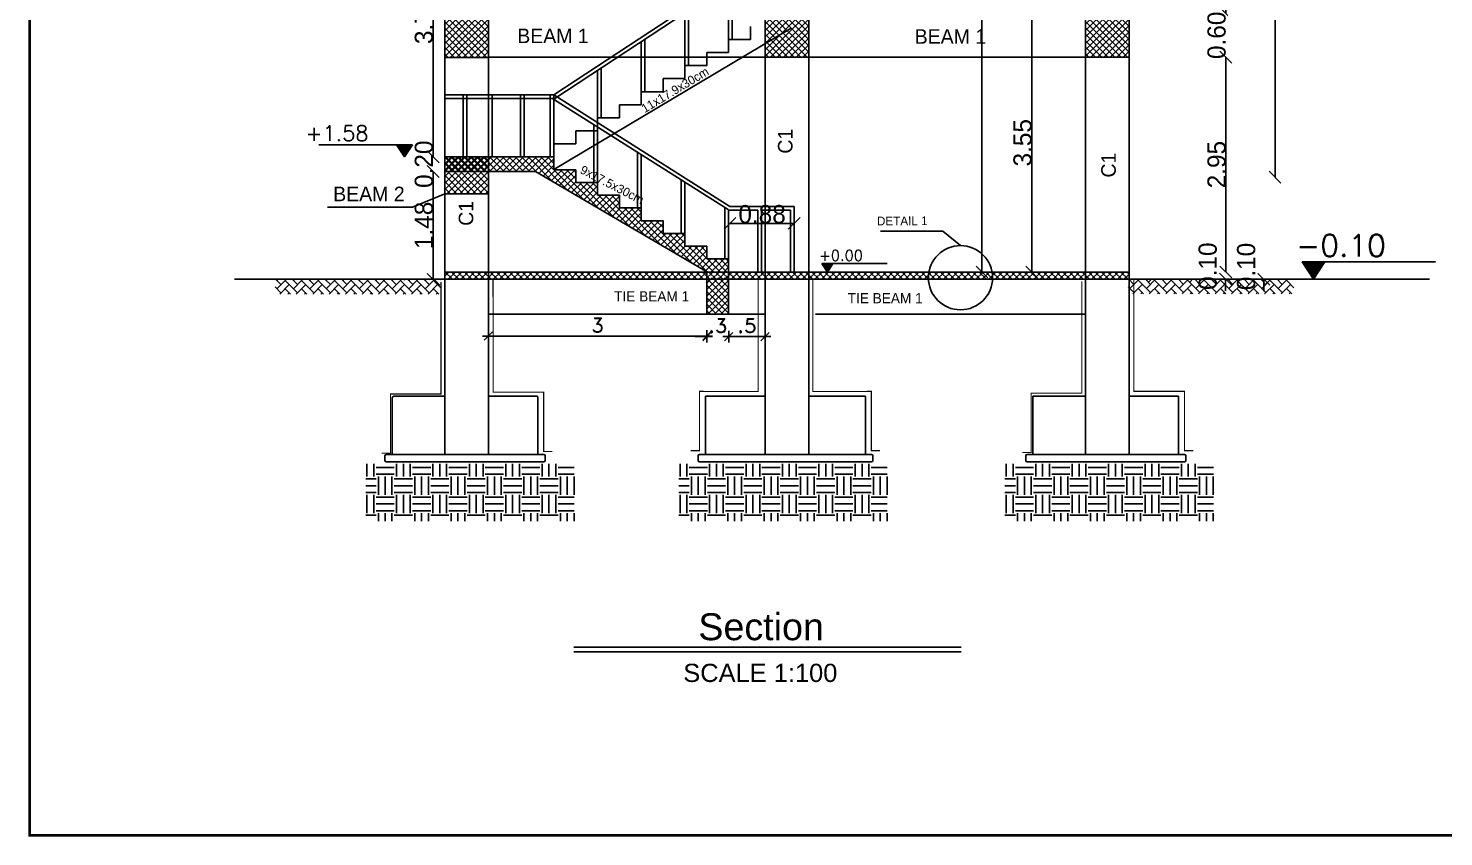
# Model space of a CAD drawing. Extents: x 166525 to 167198, y 178739 to 179747.
# Drawn here: x 167045.29 to 167064.73, y 179269.96 to 179281.06 of the extents above; entities that cross this region are included whole.
import ezdxf
from ezdxf.enums import TextEntityAlignment as Align

# ---------------------------------------------------------------- set-up
doc = ezdxf.new("R2010")
doc.units = 0
doc.header["$MEASUREMENT"] = 0
for name, pattern in [('AUSGEZOGEN', [0]), ('DASHDOT', [25.4, 12.7, -6.35, 0, -6.35]), ('VONLAYER', [0])]:
    doc.linetypes.add(name, pattern=pattern)
doc.layers.get('0').update_dxf_attribs({"linetype": 'CONTINUOUS'})
doc.layers.get('DEFPOINTS').update_dxf_attribs({"linetype": 'CONTINUOUS'})
for name, color, linetype in [('3', 4, 'CONTINUOUS'), ('6', 2, 'CONTINUOUS'), ('concret', 5, 'CONTINUOUS'), ('EBENE0', 7, 'AUSGEZOGEN'), ('HATH', 253, 'CONTINUOUS'), ('MHATCH', 8, 'CONTINUOUS'), ('outdim', 42, 'CONTINUOUS'), ('ST', 2, 'CONTINUOUS'), ('Stairs', 231, 'CONTINUOUS'), ('TEXTM', 2, 'CONTINUOUS'), ('TEXTS', 1, 'CONTINUOUS')]:
    doc.layers.add(name, color=color, linetype=linetype)
doc.layers.add('LAND CORNERS', color=255, linetype='CONTINUOUS', lineweight=25)
doc.styles.add('FUTURA', font='SAS_____.PFB')
doc.styles.add('ROMAND10', font='ROMAND.shx', dxfattribs={"height": 0.2})
doc.styles.add('ROMANS', font='romans.shx')
doc.dimstyles.new('1-100-layout', dxfattribs={"dimtxt": 0.2, "dimasz": 0.08, "dimexe": 0.18, "dimexo": 0.0625, "dimgap": 0.05, "dimtad": 1, "dimzin": 12, "dimdsep": 46, "dimtxsty": 'ROMAND10', "dimblk": '2', "dimcen": 0, "dimdle": 0.15, "dimse1": 1, "dimse2": 1, "dimclrd": 256, "dimclre": 9, "dimclrt": 1, "dimazin": 0, "dimtfac": 1, "dimtix": 1, "dimtofl": 0, "dimtmove": 2, "dimatfit": 0, "dimldrblk": '2', "dimfxl": 1, "dimtolj": 1, "dimtzin": 0, "dimlwd": -1, "dimlwe": -1, "dimarcsym": 0})
doc.dimstyles.new('mais 1-100 plan', dxfattribs={"dimtxt": 0.25, "dimasz": 0.1635, "dimexe": 0.18, "dimexo": 0.0625, "dimgap": 0, "dimtad": 1, "dimzin": 0, "dimdsep": 46, "dimtxsty": 'Standard', "dimblk": 'OBLIQUE', "dimcen": 0, "dimse1": 1, "dimse2": 1, "dimclrd": 8, "dimclrt": 4, "dimadec": 0, "dimazin": 0, "dimtfac": 1, "dimtix": 1, "dimtofl": 0, "dimtmove": 0, "dimatfit": 3, "dimldrblk": 'OBLIQUE', "dimfxl": 0.18, "dimtolj": 1, "dimtzin": 0, "dimarcsym": 0})

# ---------------------------------------------------------------- blocks, each defined once
blk = doc.blocks.new('_OBLIQUE')
at = {"color": 0, "linetype": 'ByBlock'}
blk.add_line((-0.5, -0.5), (0.5, 0.5), dxfattribs=at)
blk = doc.blocks.new('*D1229')
at = {"layer": 'DEFPOINTS', "color": 0, "transparency": 16777216}
for p in [(167059.122, 179281.262), (167059.074, 179277.712), (167059.122, 179277.712)]:
    blk.add_point(p, dxfattribs=at)
at = {"layer": 'LAND CORNERS', "color": 8, "lineweight": -2, "transparency": 16777216}
blk.add_line((167059.074, 179281.262), (167059.074, 179277.712), dxfattribs=at)
at = {"layer": 'LAND CORNERS', "color": 8, "lineweight": -2, "transparency": 16777216, "xscale": 0.1635000000000001, "yscale": 0.1635000000000001, "zscale": 0.1635000000000001}
for p, rotation in [((167059.074, 179281.262), 90), ((167059.074, 179277.712), 270)]:
    blk.add_blockref('_OBLIQUE', p, dxfattribs=dict(at, rotation=rotation))
at = {"layer": 'LAND CORNERS', "color": 4, "transparency": 16777216, "insert": (167058.949, 179279.487), "char_height": 0.25, "attachment_point": 5, "rotation": 90}
blk.add_mtext('\\A1;3.55', dxfattribs=at)
blk = doc.blocks.new('*D1234')
at = {"layer": 'DEFPOINTS', "color": 0, "transparency": 16777216}
for p in [(167058.423, 179296.962), (167058.391, 179277.712), (167058.423, 179277.712)]:
    blk.add_point(p, dxfattribs=at)
at = {"layer": 'LAND CORNERS', "color": 8, "lineweight": -2, "transparency": 16777216}
blk.add_line((167058.391, 179296.962), (167058.391, 179277.712), dxfattribs=at)
at = {"layer": 'LAND CORNERS', "color": 8, "lineweight": -2, "transparency": 16777216, "xscale": 0.1635000000000001, "yscale": 0.1635000000000001, "zscale": 0.1635000000000001}
for p, rotation in [((167058.391, 179296.962), 90), ((167058.391, 179277.712), 270)]:
    blk.add_blockref('_OBLIQUE', p, dxfattribs=dict(at, rotation=rotation))
at = {"layer": 'LAND CORNERS', "color": 4, "transparency": 16777216, "insert": (167058.266, 179287.337), "char_height": 0.25, "attachment_point": 5, "rotation": 90}
blk.add_mtext('\\A1;19.25', dxfattribs=at)
blk = doc.blocks.new('*D1235')
at = {"layer": 'DEFPOINTS', "color": 0, "transparency": 16777216}
for p in [(167060.728, 179280.662), (167061.739, 179280.662), (167060.728, 179277.712)]:
    blk.add_point(p, dxfattribs=at)
at = {"layer": 'LAND CORNERS', "color": 8, "lineweight": -2, "transparency": 16777216}
blk.add_line((167061.739, 179277.712), (167061.739, 179280.662), dxfattribs=at)
at = {"layer": 'LAND CORNERS', "color": 8, "lineweight": -2, "transparency": 16777216, "xscale": 0.1635000000000001, "yscale": 0.1635000000000001, "zscale": 0.1635000000000001}
for p, rotation in [((167061.739, 179280.662), 90), ((167061.739, 179277.712), 270)]:
    blk.add_blockref('_OBLIQUE', p, dxfattribs=dict(at, rotation=rotation))
at = {"layer": 'LAND CORNERS', "color": 4, "transparency": 16777216, "insert": (167061.614, 179279.187), "char_height": 0.25, "attachment_point": 5, "rotation": 90}
blk.add_mtext('\\A1;2.95', dxfattribs=at)
blk = doc.blocks.new('*D1236')
at = {"layer": 'DEFPOINTS', "color": 0, "transparency": 16777216}
for p in [(167060.728, 179281.262), (167061.739, 179281.262), (167060.728, 179280.662)]:
    blk.add_point(p, dxfattribs=at)
at = {"layer": 'LAND CORNERS', "color": 8, "lineweight": -2, "transparency": 16777216}
for p, q in [((167061.739, 179281.262), (167061.739, 179281.425)), ((167061.739, 179280.662), (167061.739, 179280.498))]:
    blk.add_line(p, q, dxfattribs=at)
at = {"layer": 'LAND CORNERS', "color": 8, "lineweight": -2, "transparency": 16777216, "xscale": 0.1635000000000001, "yscale": 0.1635000000000001, "zscale": 0.1635000000000001}
for p, rotation in [((167061.739, 179281.262), 270), ((167061.739, 179280.662), 90)]:
    blk.add_blockref('_OBLIQUE', p, dxfattribs=dict(at, rotation=rotation))
at = {"layer": 'LAND CORNERS', "color": 4, "transparency": 16777216, "insert": (167061.614, 179280.962), "char_height": 0.25, "attachment_point": 5, "rotation": 90}
blk.add_mtext('\\A1;0.60', dxfattribs=at)
blk = doc.blocks.new('*D1245')
at = {"layer": 'DEFPOINTS', "color": 0, "transparency": 16777216}
for p in [(167061.862, 179304.577), (167061.892, 179279.013), (167062.416, 179279.013)]:
    blk.add_point(p, dxfattribs=at)
at = {"layer": 'LAND CORNERS', "color": 8, "lineweight": -2, "transparency": 16777216}
blk.add_line((167062.416, 179304.577), (167062.416, 179279.013), dxfattribs=at)
at = {"layer": 'LAND CORNERS', "color": 8, "lineweight": -2, "transparency": 16777216, "xscale": 0.1635000000000001, "yscale": 0.1635000000000001, "zscale": 0.1635000000000001}
for p, rotation in [((167062.416, 179304.577), 90), ((167062.416, 179279.013), 270)]:
    blk.add_blockref('_OBLIQUE', p, dxfattribs=dict(at, rotation=rotation))
at = {"layer": 'LAND CORNERS', "color": 4, "transparency": 16777216, "insert": (167062.291, 179291.795), "char_height": 0.25, "attachment_point": 5, "rotation": 90}
blk.add_mtext('\\A1;25.56', dxfattribs=at)
blk = doc.blocks.new('*D1246')
at = {"layer": 'DEFPOINTS', "color": 0, "transparency": 16777216}
for p in [(167050.852, 179279.092), (167051.006, 179279.092), (167051.006, 179277.612)]:
    blk.add_point(p, dxfattribs=at)
at = {"layer": 'LAND CORNERS', "color": 8, "lineweight": -2, "transparency": 16777216}
blk.add_line((167050.852, 179277.612), (167050.852, 179279.092), dxfattribs=at)
at = {"layer": 'LAND CORNERS', "color": 8, "lineweight": -2, "transparency": 16777216, "xscale": 0.1635000000000001, "yscale": 0.1635000000000001, "zscale": 0.1635000000000001}
for p, rotation in [((167050.852, 179279.092), 90), ((167050.852, 179277.612), 270)]:
    blk.add_blockref('_OBLIQUE', p, dxfattribs=dict(at, rotation=rotation))
at = {"layer": 'LAND CORNERS', "color": 4, "transparency": 16777216, "insert": (167050.727, 179278.352), "char_height": 0.25, "attachment_point": 5, "rotation": 90}
blk.add_mtext('\\A1;1.48', dxfattribs=at)
blk = doc.blocks.new('*D1247')
at = {"layer": 'DEFPOINTS', "color": 0, "transparency": 16777216}
for p in [(167050.852, 179279.292), (167051.012, 179279.292), (167051.012, 179279.092)]:
    blk.add_point(p, dxfattribs=at)
at = {"layer": 'LAND CORNERS', "color": 8, "lineweight": -2, "transparency": 16777216}
for p, q in [((167050.852, 179279.292), (167050.852, 179279.455)), ((167050.852, 179279.092), (167050.852, 179278.928))]:
    blk.add_line(p, q, dxfattribs=at)
at = {"layer": 'LAND CORNERS', "color": 8, "lineweight": -2, "transparency": 16777216, "xscale": 0.1635000000000001, "yscale": 0.1635000000000001, "zscale": 0.1635000000000001}
for p, rotation in [((167050.852, 179279.292), 270), ((167050.852, 179279.092), 90)]:
    blk.add_blockref('_OBLIQUE', p, dxfattribs=dict(at, rotation=rotation))
at = {"layer": 'LAND CORNERS', "color": 4, "transparency": 16777216, "insert": (167050.727, 179279.192), "char_height": 0.25, "attachment_point": 5, "rotation": 90}
blk.add_mtext('\\A1;0.20', dxfattribs=at)
blk = doc.blocks.new('*D1248')
at = {"layer": 'DEFPOINTS', "color": 0, "transparency": 16777216}
for p in [(167050.852, 179283.042), (167051.012, 179283.042), (167051.012, 179279.292)]:
    blk.add_point(p, dxfattribs=at)
at = {"layer": 'LAND CORNERS', "color": 8, "lineweight": -2, "transparency": 16777216}
blk.add_line((167050.852, 179279.292), (167050.852, 179283.042), dxfattribs=at)
at = {"layer": 'LAND CORNERS', "color": 8, "lineweight": -2, "transparency": 16777216, "xscale": 0.1635000000000001, "yscale": 0.1635000000000001, "zscale": 0.1635000000000001}
for p, rotation in [((167050.852, 179283.042), 90), ((167050.852, 179279.292), 270)]:
    blk.add_blockref('_OBLIQUE', p, dxfattribs=dict(at, rotation=rotation))
at = {"layer": 'LAND CORNERS', "color": 4, "transparency": 16777216, "insert": (167050.727, 179281.167), "char_height": 0.25, "attachment_point": 5, "rotation": 90}
blk.add_mtext('\\A1;3.75', dxfattribs=at)
blk = doc.blocks.new('*D1260')
at = {"layer": 'DEFPOINTS', "color": 0, "transparency": 16777216}
for p in [(167054.93, 179278.38), (167054.93, 179278.224), (167055.812, 179278.224)]:
    blk.add_point(p, dxfattribs=at)
at = {"layer": 'LAND CORNERS', "color": 8, "lineweight": -2, "transparency": 16777216}
blk.add_line((167055.812, 179278.38), (167054.93, 179278.38), dxfattribs=at)
at = {"layer": 'LAND CORNERS', "color": 8, "lineweight": -2, "transparency": 16777216, "xscale": 0.1635000000000001, "yscale": 0.1635000000000001, "zscale": 0.1635000000000001, "rotation": 180}
blk.add_blockref('_OBLIQUE', (167054.93, 179278.38), dxfattribs=at)
at = {"layer": 'LAND CORNERS', "color": 8, "lineweight": -2, "transparency": 16777216, "xscale": 0.1635000000000001, "yscale": 0.1635000000000001, "zscale": 0.1635000000000001}
blk.add_blockref('_OBLIQUE', (167055.812, 179278.38), dxfattribs=at)
at = {"layer": 'LAND CORNERS', "color": 4, "transparency": 16777216, "insert": (167055.371, 179278.505), "char_height": 0.25, "attachment_point": 5}
blk.add_mtext('\\A1;0.88', dxfattribs=at)
blk = doc.blocks.new('2')
for p, q in [((1, 0), (-1, 0)), ((0.71, 0.71), (-0.71, -0.71)), ((0, 1), (0, -1))]:
    blk.add_line(p, q)
blk = doc.blocks.new('*D1261')
at = {"layer": 'DEFPOINTS', "color": 0, "transparency": 16777216}
for p in [(167054.912, 179277.226), (167055.412, 179277.226), (167054.912, 179276.826)]:
    blk.add_point(p, dxfattribs=at)
at = {"layer": 'outdim', "transparency": 16777216}
blk.add_line((167055.332, 179276.826), (167054.992, 179276.826), dxfattribs=at)
at = {"layer": 'outdim', "transparency": 16777216, "xscale": 0.08, "yscale": 0.08, "zscale": 0.08, "rotation": 180}
blk.add_blockref('2', (167054.912, 179276.826), dxfattribs=at)
at = {"layer": 'outdim', "transparency": 16777216, "xscale": 0.08, "yscale": 0.08, "zscale": 0.08}
blk.add_blockref('2', (167055.412, 179276.826), dxfattribs=at)
at = {"layer": 'outdim', "color": 1, "transparency": 16777216, "insert": (167055.162, 179276.976), "char_height": 0.2, "attachment_point": 5, "style": 'ROMAND10'}
blk.add_mtext('\\A1;.5', dxfattribs=at)
blk = doc.blocks.new('*D1262')
at = {"layer": 'DEFPOINTS', "color": 0, "transparency": 16777216}
for p in [(167051.612, 179276.832), (167051.612, 179276.784), (167054.612, 179276.832)]:
    blk.add_point(p, dxfattribs=at)
at = {"layer": 'outdim', "transparency": 16777216}
blk.add_line((167054.532, 179276.832), (167051.692, 179276.832), dxfattribs=at)
at = {"layer": 'outdim', "transparency": 16777216, "xscale": 0.08, "yscale": 0.08, "zscale": 0.08, "rotation": 180}
blk.add_blockref('2', (167051.612, 179276.832), dxfattribs=at)
at = {"layer": 'outdim', "transparency": 16777216, "xscale": 0.08, "yscale": 0.08, "zscale": 0.08}
blk.add_blockref('2', (167054.612, 179276.832), dxfattribs=at)
at = {"layer": 'outdim', "color": 1, "transparency": 16777216, "insert": (167053.112, 179276.982), "char_height": 0.2, "attachment_point": 5, "style": 'ROMAND10'}
blk.add_mtext('\\A1;3', dxfattribs=at)
blk = doc.blocks.new('*D1263')
at = {"layer": 'DEFPOINTS', "color": 0, "transparency": 16777216}
for p in [(167054.612, 179276.826), (167054.612, 179276.796), (167054.912, 179276.796)]:
    blk.add_point(p, dxfattribs=at)
at = {"layer": 'outdim', "transparency": 16777216}
for p, q in [((167054.532, 179276.826), (167054.452, 179276.826)), ((167054.992, 179276.826), (167055.072, 179276.826))]:
    blk.add_line(p, q, dxfattribs=at)
at = {"layer": 'outdim', "transparency": 16777216, "xscale": 0.08, "yscale": 0.08, "zscale": 0.08}
blk.add_blockref('2', (167054.612, 179276.826), dxfattribs=at)
at = {"layer": 'outdim', "transparency": 16777216, "xscale": 0.08, "yscale": 0.08, "zscale": 0.08, "rotation": 180}
blk.add_blockref('2', (167054.912, 179276.826), dxfattribs=at)
at = {"layer": 'outdim', "color": 1, "transparency": 16777216, "insert": (167054.762, 179276.976), "char_height": 0.2, "attachment_point": 5, "style": 'ROMAND10'}
blk.add_mtext('\\A1;.3', dxfattribs=at)

msp = doc.modelspace()

# ---------------------------------------------------------------- hatches: boundary and pattern name
at = {"linetype": 'Continuous'}
h = msp.add_hatch(dxfattribs=at)
h.set_pattern_fill('AR-HBONE', color=8, scale=0.02, style=0)
h.set_pattern_definition([(45, (-1621.49013, -115.95944), (0, 0.11313708499), [0.24, -0.08]), (135, (-1621.43356, -115.90287), (0, 0.11313708499), [0.24, -0.08])])
h.paths.add_polyline_path([(167050.9578, 179277.60996), (167048.68133, 179277.60996), (167048.68133, 179277.40996), (167050.9578, 179277.40996)])
h = msp.add_hatch(dxfattribs=at)
h.set_pattern_fill('AR-HBONE', color=8, scale=0.02, style=0)
h.set_pattern_definition([(45, (-1609.77471, -115.957605), (0, 0.11313708499), [0.24, -0.08]), (135, (-1609.71814, -115.90104), (0, 0.11313708499), [0.24, -0.08])])
h.paths.add_polyline_path([(167062.67322, 179277.61179), (167060.39675, 179277.61179), (167060.39675, 179277.41179), (167062.67322, 179277.41179)])
at = {"layer": '6', "linetype": 'VONLAYER'}
h = msp.add_hatch(dxfattribs=at)
h.set_pattern_fill('EARTH', color=8, style=0)
h.set_pattern_definition([(0, (166811.819, 179218.68453), (0.25, 0.25), [0.25, -0.25]), (0, (166811.819, 179218.77828), (0.25, 0.25), [0.25, -0.25]), (0, (166811.819, 179218.87203), (0.25, 0.25), [0.25, -0.25]), (90, (166811.85026, 179218.90328), (-0.25, 0.25), [0.25, -0.25]), (90, (166811.944, 179218.90328), (-0.25, 0.25), [0.25, -0.25]), (90, (166812.03776, 179218.90328), (-0.25, 0.25), [0.25, -0.25])])
h.paths.add_polyline_path([(167049.927, 179275.08064), (167049.927, 179274.2926), (167052.79056, 179274.2926), (167052.79056, 179275.08064)])
h = msp.add_hatch(dxfattribs=at)
h.set_pattern_fill('EARTH', color=8, style=0)
h.set_pattern_definition([(0, (166816.119, 179218.68453), (0.25, 0.25), [0.25, -0.25]), (0, (166816.119, 179218.77828), (0.25, 0.25), [0.25, -0.25]), (0, (166816.119, 179218.87203), (0.25, 0.25), [0.25, -0.25]), (90, (166816.15026, 179218.90328), (-0.25, 0.25), [0.25, -0.25]), (90, (166816.244, 179218.90328), (-0.25, 0.25), [0.25, -0.25]), (90, (166816.33776, 179218.90328), (-0.25, 0.25), [0.25, -0.25])])
h.paths.add_polyline_path([(167054.227, 179275.08064), (167054.227, 179274.2926), (167057.09056, 179274.2926), (167057.09056, 179275.08064)])
h = msp.add_hatch(dxfattribs=at)
h.set_pattern_fill('EARTH', color=8, style=0)
h.set_pattern_definition([(0, (166820.599, 179218.68453), (0.25, 0.25), [0.25, -0.25]), (0, (166820.599, 179218.77828), (0.25, 0.25), [0.25, -0.25]), (0, (166820.599, 179218.87203), (0.25, 0.25), [0.25, -0.25]), (90, (166820.63026, 179218.90328), (-0.25, 0.25), [0.25, -0.25]), (90, (166820.724, 179218.90328), (-0.25, 0.25), [0.25, -0.25]), (90, (166820.81776, 179218.90328), (-0.25, 0.25), [0.25, -0.25])])
h.paths.add_polyline_path([(167058.707, 179275.08064), (167058.707, 179274.2926), (167061.57056, 179274.2926), (167061.57056, 179275.08064)])
at = {"layer": 'HATH'}
h = msp.add_hatch(dxfattribs=at)
h.set_pattern_fill('ANSI37', color=256, scale=0.5, style=0)
h.set_pattern_definition([(45, (161401.423243, 180367.334987), (-0.0441941738, 0.0441941738), []), (135, (161401.423243, 180367.334987), (-0.0441941738, -0.0441941738), [])])
h.paths.add_polyline_path([(167051.01154, 179281.25815), (167051.61154, 179281.25815), (167051.61154, 179280.65815), (167051.01154, 179280.65815)])
h = msp.add_hatch(dxfattribs=at)
h.set_pattern_fill('ANSI37', color=256, scale=0.5, style=0)
h.set_pattern_definition([(45, (161405.823243, 180367.33868), (-0.0441941738, 0.0441941738), []), (135, (161405.823243, 180367.33868), (-0.0441941738, -0.0441941738), [])])
h.paths.add_polyline_path([(167055.41154, 179281.26184), (167056.01154, 179281.26184), (167056.01154, 179280.66184), (167055.41154, 179280.66184)])
h = msp.add_hatch(dxfattribs=at)
h.set_pattern_fill('ANSI37', color=256, scale=0.5, style=0)
h.set_pattern_definition([(45, (161410.223243, 180367.33868), (-0.0441941738, 0.0441941738), []), (135, (161410.223243, 180367.33868), (-0.0441941738, -0.0441941738), [])])
h.paths.add_polyline_path([(167059.81154, 179281.26184), (167060.41154, 179281.26184), (167060.41154, 179280.66184), (167059.81154, 179280.66184)])
h = msp.add_hatch(dxfattribs=at)
h.set_pattern_fill('ANSI37', color=256, scale=0.5, style=0)
h.set_pattern_definition([(45, (14915.936176, -1774.174926), (-0.044194173824, 0.044194173824), []), (135, (14915.936176, -1774.174926), (-0.044194173824, -0.044194173824), [])])
h.paths.add_polyline_path([(167054.31154, 179278.06684), (167054.31154, 179278.24184), (167054.01154, 179278.24184), (167054.01154, 179278.41684), (167053.71154, 179278.41684), (167053.71154, 179278.59184), (167053.41154, 179278.59184), (167053.41154, 179278.76684), (167053.11154, 179278.76684), (167053.11154, 179278.94184), (167052.81154, 179278.94184), (167052.81154, 179279.11684), (167052.51154, 179279.11684), (167052.51154, 179279.29184), (167051.81154, 179279.29184), (167051.61154, 179279.29184), (167051.61154, 179279.09184), (167052.2567, 179279.09184), (167054.62241, 179277.71184), (167054.91154, 179277.71184), (167054.91154, 179277.89184), (167054.61154, 179277.89184), (167054.61154, 179278.06684)])
h.paths.add_polyline_path([(167051.61154, 179279.09184), (167051.61154, 179279.29184), (167051.01154, 179279.29184), (167051.01154, 179279.09184)])
h = msp.add_hatch(dxfattribs=at)
h.set_pattern_fill('ANSI37', color=256, scale=0.5, style=0)
h.set_pattern_definition([(45, (162091.90523, 180027.2394), (-0.0441941738, 0.0441941738), []), (135, (162091.90523, 180027.2394), (-0.0441941738, -0.0441941738), [])])
h.paths.add_polyline_path([(167051.61154, 179279.28684), (167051.01154, 179279.28684), (167051.01154, 179278.78684), (167051.61154, 179278.78684)])
h = msp.add_hatch(dxfattribs=at)
h.set_pattern_fill('ANSI37', color=256, scale=0.5, style=0)
h.set_pattern_definition([(45, (15299.210814, 20277.03607), (-0.044194173824, 0.044194173824), []), (135, (15299.210814, 20277.03607), (-0.044194173824, -0.044194173824), [])])
h.paths.add_polyline_path([(167060.41154, 179277.71184), (167051.01154, 179277.71184), (167051.01154, 179277.61184), (167060.41154, 179277.61184)])
at = {"layer": 'HATH', "linetype": 'Continuous'}
h = msp.add_hatch(dxfattribs=at)
h.set_pattern_fill('ANSI37', color=256, scale=0.5, style=0)
h.set_pattern_definition([(45, (430.98434, -114.20626), (-0.044194173824, 0.044194173824), []), (135, (430.98434, -114.20626), (-0.044194173824, -0.044194173824), [])])
h.paths.add_polyline_path([(167054.61154, 179277.13384), (167054.91154, 179277.13384), (167054.91154, 179277.63384), (167054.61154, 179277.63384)])
at = {"layer": 'TEXTS'}
h = msp.add_hatch(dxfattribs=at)
h.set_pattern_fill('ANSI31', color=0, scale=0.021)
h.set_pattern_definition([(45, (60844.026331, 67872.1058202), (-0.001856155300615, 0.001856155300615), [])])
h.paths.add_polyline_path([(167050.35051, 179279.45845), (167050.56767, 179279.45984), (167050.46002, 179279.29184)])
h = msp.add_hatch(dxfattribs=at)
h.set_pattern_fill('ANSI31', color=0, scale=0.0147)
h.set_pattern_definition([(45, (92692.039682, 101292.6816263), (-0.00129930871043, 0.00129930871043), [])])
h.paths.add_polyline_path([(167056.34467, 179277.82847), (167056.19266, 179277.82944), (167056.26801, 179277.71184)])
h = msp.add_hatch(dxfattribs=at)
h.set_pattern_fill('ANSI31', color=0, scale=0.03)
h.set_pattern_definition([(45, (15299.210814, 20124.4889543), (-0.00265165042945, 0.00265165042945), [])])
h.paths.add_polyline_path([(167063.09855, 179277.84986), (167062.78832, 179277.85184), (167062.9421, 179277.61184)])

# ---------------------------------------------------------------- linework, layer by layer
at = {"color": 8, "linetype": 'Continuous'}
for p, q in [((167051.01154, 179278.78684), (167050.56862, 179278.60368)), ((167050.56862, 179278.60368), (167049.40007, 179278.60368)), ((167057.85384, 179278.27161), (167056.99504, 179278.27161)), ((167058.09562, 179278.07436), (167057.85384, 179278.27161))]:
    msp.add_line(p, q, dxfattribs=at)
at = {"color": 2, "linetype": 'Continuous'}
for p, q in [((167054.91154, 179277.73384), (167054.91154, 179277.13384)), ((167054.61154, 179277.72231), (167054.61154, 179277.13384))]:
    msp.add_line(p, q, dxfattribs=at)
at = {"color": 2, "linetype": 'DASHDOT', "ltscale": 0.01, "const_width": 0.015}
for points in [[(167050.96151, 179277.5759), (167050.96118, 179276.03772), (167050.26595, 179276.03772), (167050.26595, 179275.22356), (167050.14571, 179275.22356)], [(167051.6758, 179277.60184), (167051.67612, 179276.06367), (167052.37135, 179276.06367), (167052.37135, 179275.24951), (167052.49159, 179275.24951)], [(167055.31598, 179277.61184), (167055.31598, 179276.07077), (167054.51172, 179276.07367), (167054.51172, 179275.25951), (167054.39148, 179275.25951)], [(167056.06709, 179277.61184), (167056.06709, 179276.07077), (167056.87135, 179276.07367), (167056.87135, 179275.25951), (167056.99159, 179275.25951)], [(167059.76151, 179277.5859), (167059.76118, 179276.04772), (167059.06595, 179276.04772), (167059.06595, 179275.23356), (167058.94571, 179275.23356)], [(167060.4758, 179277.61184), (167060.47612, 179276.07367), (167061.17135, 179276.07367), (167061.17135, 179275.25951), (167061.29159, 179275.25951)]]:
    msp.add_lwpolyline(points, dxfattribs=at)
at = {"color": 2, "linetype": 'Continuous'}
msp.add_circle((167058.09562, 179277.63384), 0.44052, dxfattribs=at)
at = {"layer": '6'}
for p, q in [((167052.78594, 179272.56227), (167058.10436, 179272.56227)), ((167052.78594, 179272.4967), (167058.10436, 179272.4967))]:
    msp.add_line(p, q, dxfattribs=at)
at = {"layer": 'concret'}
msp.add_line((167051.61154, 179278.78684), (167051.01154, 179278.78684), dxfattribs=at)
for points in [[(167051.01154, 179281.25815), (167051.61154, 179281.25815), (167051.61154, 179280.65815), (167051.01154, 179280.65815)], [(167055.41154, 179281.26184), (167056.01154, 179281.26184), (167056.01154, 179280.66184), (167055.41154, 179280.66184)], [(167059.81154, 179281.26184), (167060.41154, 179281.26184), (167060.41154, 179280.66184), (167059.81154, 179280.66184)]]:
    msp.add_lwpolyline(points, close=True, dxfattribs=at)
at = {"layer": 'EBENE0', "color": 3, "linetype": 'AUSGEZOGEN'}
for p, q in [((167060.41154, 179277.71184), (167060.41154, 179296.65859)), ((167060.41154, 179277.71184), (167060.41154, 179284.14229)), ((167060.41154, 179277.61184), (167060.41154, 179284.14229)), ((167051.01154, 179277.61184), (167051.01154, 179281.26184)), ((167051.01154, 179277.61184), (167051.01154, 179281.26184)), ((167051.61154, 179279.46184), (167051.61154, 179280.66184)), ((167051.61154, 179280.66184), (167055.41154, 179280.66184)), ((167051.61154, 179277.71184), (167051.61154, 179280.66184)), ((167051.61154, 179280.66184), (167055.41154, 179280.66184)), ((167055.41154, 179280.66184), (167055.41154, 179277.71184)), ((167055.41154, 179280.66184), (167055.41154, 179277.71184)), ((167056.01154, 179280.66184), (167056.01154, 179277.71184)), ((167056.01154, 179280.66184), (167059.81154, 179280.66184)), ((167056.01154, 179280.66184), (167056.01154, 179277.71184)), ((167056.01154, 179280.66184), (167059.81154, 179280.66184)), ((167059.81154, 179277.71184), (167059.81154, 179280.66184)), ((167059.81154, 179277.71184), (167059.81154, 179280.66184)), ((167059.81154, 179277.71184), (167059.81154, 179280.06184)), ((167059.81154, 179277.71184), (167059.81154, 179280.06184)), ((167051.01154, 179275.40633), (167051.01154, 179277.70633)), ((167051.01154, 179275.20633), (167051.01154, 179277.70633)), ((167051.61154, 179275.40633), (167051.61154, 179277.70633)), ((167051.61154, 179275.20633), (167051.61154, 179277.70633)), ((167055.41154, 179277.70633), (167055.41154, 179275.20633)), ((167056.01154, 179277.70633), (167056.01154, 179275.20633)), ((167059.81154, 179275.20633), (167059.81154, 179277.70633)), ((167060.41154, 179275.20633), (167060.41154, 179277.70633)), ((167051.61154, 179277.13384), (167055.41154, 179277.13384)), ((167056.10315, 179277.13384), (167059.81154, 179277.13384)), ((167050.29154, 179275.98633), (167050.29154, 179275.20633)), ((167051.01154, 179276.00633), (167050.31154, 179276.00633)), ((167052.28154, 179276.00633), (167051.61154, 179276.00633)), ((167052.28154, 179276.00633), (167052.28154, 179276.00633)), ((167052.29154, 179275.99633), (167052.29154, 179275.20633)), ((167055.41154, 179276.00633), (167054.59154, 179276.00633)), ((167054.59154, 179276.00633), (167054.59154, 179275.20633)), ((167056.79154, 179276.00633), (167056.01154, 179276.00633)), ((167056.79154, 179276.00633), (167056.79154, 179275.20633)), ((167059.81154, 179276.00633), (167059.09154, 179276.00633)), ((167059.09154, 179276.00633), (167059.09154, 179275.20633)), ((167061.09154, 179276.00633), (167060.41154, 179276.00633)), ((167061.09154, 179276.00633), (167061.09154, 179275.20633)), ((167052.37154, 179275.20633), (167050.21154, 179275.20633)), ((167056.87154, 179275.20633), (167054.51154, 179275.20633)), ((167056.77154, 179275.20633), (167054.57154, 179275.20633)), ((167061.17154, 179275.20633), (167059.01154, 179275.20633)), ((167061.07154, 179275.20633), (167059.07154, 179275.20633)), ((167050.19154, 179275.18633), (167050.19154, 179275.12633)), ((167052.37154, 179275.10633), (167050.21154, 179275.10633)), ((167052.39154, 179275.18633), (167052.39154, 179275.12633)), ((167054.49154, 179275.18633), (167054.49154, 179275.12633)), ((167056.87154, 179275.10633), (167054.51154, 179275.10633)), ((167056.89154, 179275.18633), (167056.89154, 179275.12633)), ((167058.99154, 179275.18633), (167058.99154, 179275.12633)), ((167061.17154, 179275.10633), (167059.01154, 179275.10633)), ((167061.19154, 179275.18633), (167061.19154, 179275.12633))]:
    msp.add_line(p, q, dxfattribs=at)
at = {"layer": 'EBENE0', "color": 1, "linetype": 'AUSGEZOGEN'}
for p, q in [((167049.84703, 179277.61184), (167048.12268, 179277.61184)), ((167049.84703, 179277.61184), (167048.12268, 179277.61184)), ((167051.01154, 179277.61184), (167048.52505, 179277.61184)), ((167051.01154, 179277.61184), (167048.52505, 179277.61184)), ((167050.16831, 179277.60103), (167050.17912, 179277.61184)), ((167050.16831, 179277.60103), (167050.17912, 179277.61184)), ((167050.45115, 179277.60103), (167050.46197, 179277.61184)), ((167050.45115, 179277.60103), (167050.46197, 179277.61184)), ((167050.73399, 179277.60103), (167050.74481, 179277.61184)), ((167050.73399, 179277.60103), (167050.74481, 179277.61184)), ((167050.94613, 179277.53032), (167050.87541, 179277.60103)), ((167050.94613, 179277.53032), (167050.87541, 179277.60103)), ((167051.01154, 179277.60633), (167051.00602, 179277.61184)), ((167051.01154, 179277.60633), (167051.00602, 179277.61184)), ((167060.41154, 179277.71184), (167051.01154, 179277.71184)), ((167060.41154, 179277.61184), (167051.01154, 179277.61184)), ((167060.41154, 179277.61184), (167064.53501, 179277.61184)), ((167060.41154, 179277.61184), (167064.53501, 179277.61184)), ((167060.67798, 179277.57174), (167060.71809, 179277.61184)), ((167060.67798, 179277.57174), (167060.71809, 179277.61184)), ((167060.96083, 179277.57174), (167061.00093, 179277.61184)), ((167060.96083, 179277.57174), (167061.00093, 179277.61184)), ((167061.02154, 179277.61184), (167062.68801, 179277.61184)), ((167061.02154, 179277.61184), (167062.68801, 179277.61184)), ((167061.02154, 179277.61184), (167062.68801, 179277.61184)), ((167061.02154, 179277.61184), (167062.68801, 179277.61184)), ((167061.24367, 179277.57174), (167061.28377, 179277.61184)), ((167061.24367, 179277.57174), (167061.28377, 179277.61184))]:
    msp.add_line(p, q, dxfattribs=at)
at = {"layer": 'EBENE0', "color": 3, "linetype": 'AUSGEZOGEN'}
for centre, radius, start, end in [((167050.31154, 179275.98633), 0.02, 90, 180), ((167052.28154, 179275.99633), 0.01, 0, 90), ((167050.21154, 179275.18633), 0.02, 90, 180), ((167052.37154, 179275.18633), 0.02, 0, 90), ((167054.51154, 179275.18633), 0.02, 90, 180), ((167056.87154, 179275.18633), 0.02, 0, 90), ((167059.01154, 179275.18633), 0.02, 90, 180), ((167061.17154, 179275.18633), 0.02, 0, 90), ((167050.21154, 179275.12633), 0.02, 180, 270), ((167052.37154, 179275.12633), 0.02, 270, 0), ((167054.51154, 179275.12633), 0.02, 180, 270), ((167056.87154, 179275.12633), 0.02, 270, 0), ((167059.01154, 179275.12633), 0.02, 180, 270), ((167061.17154, 179275.12633), 0.02, 270, 0)]:
    msp.add_arc(centre, radius, start, end, dxfattribs=at)
at = {"layer": 'LAND CORNERS', "color": 8}
for p, q in [((167061.73456, 179277.61637), (167061.73456, 179277.45287)), ((167062.26285, 179277.61184), (167062.26285, 179277.44834))]:
    msp.add_line(p, q, dxfattribs=at)
at = {"layer": 'MHATCH', "const_width": 0.03562, "flags": 128}
msp.add_lwpolyline([(167045.31085, 179309.87761), (167102.0971, 179309.87761), (167102.0971, 179269.97761), (167045.31085, 179269.97761)], close=True, dxfattribs=at)
at = {"layer": 'ST'}
for p, q in [((167051.01154, 179279.29184), (167051.01154, 179279.09184)), ((167051.81154, 179279.29184), (167051.01154, 179279.29184)), ((167051.01154, 179279.09184), (167052.2567, 179279.09184))]:
    msp.add_line(p, q, dxfattribs=at)
at = {"layer": 'Stairs'}
for p, q in [((167054.69126, 179281.57908), (167052.51089, 179280.14402)), ((167054.73884, 179281.55053), (167052.52587, 179280.09402)), ((167054.91154, 179280.90384), (167054.91154, 179281.44691)), ((167054.96154, 179280.90384), (167054.96154, 179281.41691)), ((167054.31154, 179280.54584), (167054.31154, 179281.26929)), ((167054.36154, 179280.54584), (167054.36154, 179281.3022)), ((167053.71154, 179280.18784), (167053.71154, 179280.87439)), ((167053.76154, 179280.18784), (167053.76154, 179280.9073)), ((167053.11154, 179279.82984), (167053.11154, 179280.47949)), ((167053.16154, 179279.82984), (167053.16154, 179280.5124)), ((167052.51089, 179280.14402), (167051.01154, 179280.14402)), ((167052.52587, 179280.09402), (167051.01154, 179280.09402)), ((167051.2653, 179279.29284), (167051.2653, 179280.14284)), ((167051.3153, 179279.29284), (167051.3153, 179280.14284)), ((167051.61154, 179279.29284), (167051.61154, 179280.14284)), ((167051.66154, 179279.29284), (167051.66154, 179280.14284)), ((167052.05122, 179279.34284), (167052.05122, 179280.14284)), ((167052.05122, 179279.29284), (167052.05122, 179280.14284)), ((167052.10122, 179279.29284), (167052.10122, 179280.14284)), ((167052.10122, 179279.29284), (167052.10122, 179280.14284)), ((167052.46089, 179279.34284), (167052.46089, 179280.14284)), ((167052.46089, 179279.29284), (167052.46089, 179280.14284)), ((167054.90347, 179278.56965), (167052.48415, 179280.10059)), ((167052.51089, 179279.29284), (167052.51089, 179280.14284)), ((167052.51089, 179279.29284), (167052.51089, 179280.14284)), ((167054.93021, 179278.6119), (167052.51089, 179280.14284)), ((167051.01154, 179280.01684), (167051.01154, 179279.29184)), ((167052.05122, 179279.96784), (167052.05122, 179279.29284)), ((167052.10122, 179279.96784), (167052.10122, 179279.29284)), ((167052.46089, 179279.96784), (167052.46089, 179279.29284)), ((167052.51089, 179280.01784), (167052.51089, 179279.29284)), ((167053.06154, 179278.94184), (167053.06154, 179279.73522)), ((167053.11154, 179278.94184), (167053.11154, 179279.70358)), ((167053.66154, 179278.59184), (167053.66154, 179279.35555)), ((167053.71154, 179278.59184), (167053.71154, 179279.32391)), ((167054.26154, 179278.24184), (167054.26154, 179278.97587)), ((167054.31154, 179278.24184), (167054.31154, 179278.94423)), ((167054.86154, 179278.59211), (167054.86154, 179277.89184)), ((167054.91154, 179277.9719), (167054.91154, 179278.5719)), ((167054.91154, 179277.71184), (167054.91154, 179278.5619)), ((167055.31154, 179278.5619), (167054.9176, 179278.5619)), ((167055.81154, 179278.6119), (167054.93021, 179278.6119)), ((167055.31154, 179277.7119), (167055.31154, 179278.5619)), ((167055.76154, 179278.5619), (167055.36154, 179278.5619)), ((167055.36154, 179277.7119), (167055.36154, 179278.5619)), ((167055.76154, 179277.7119), (167055.76154, 179278.5619)), ((167055.81154, 179277.7119), (167055.81154, 179278.6119)), ((167054.61154, 179277.76184), (167054.61154, 179277.76184))]:
    msp.add_line(p, q, dxfattribs=at)
at = {"layer": 'TEXTS'}
for p, q in [((167052.51154, 179279.11817), (167055.76909, 179281.06184)), ((167055.21154, 179280.90384), (167055.21154, 179281.08284)), ((167054.91154, 179280.72484), (167054.91154, 179280.90384)), ((167054.91154, 179280.90384), (167055.21154, 179280.90384)), ((167054.61154, 179280.54584), (167054.61154, 179280.72484)), ((167054.61154, 179280.72484), (167054.91154, 179280.72484)), ((167054.31154, 179280.36684), (167054.31154, 179280.54584)), ((167054.31154, 179280.54584), (167054.61154, 179280.54584)), ((167054.01154, 179280.18784), (167054.01154, 179280.36684)), ((167054.01154, 179280.36684), (167054.31154, 179280.36684)), ((167053.71154, 179280.00884), (167053.71154, 179280.18784)), ((167053.71154, 179280.18784), (167054.01154, 179280.18784)), ((167053.41154, 179279.82984), (167053.41154, 179280.00884)), ((167053.41154, 179280.00884), (167053.71154, 179280.00884)), ((167053.11154, 179279.65084), (167053.11154, 179279.82984)), ((167053.11154, 179279.82984), (167053.41154, 179279.82984)), ((167052.81154, 179279.47184), (167052.81154, 179279.65084)), ((167052.81154, 179279.65084), (167053.11154, 179279.65084)), ((167052.51154, 179279.29184), (167051.81154, 179279.29184)), ((167052.51154, 179279.47184), (167052.81154, 179279.47184)), ((167052.51154, 179279.29184), (167052.51154, 179279.11684)), ((167052.2567, 179279.09184), (167054.62241, 179277.71184)), ((167052.51154, 179279.11684), (167052.81154, 179279.11684)), ((167052.81154, 179279.11684), (167052.81154, 179278.94184)), ((167052.81154, 179278.94184), (167053.11154, 179278.94184)), ((167053.11154, 179278.94184), (167053.11154, 179278.76684)), ((167053.11154, 179278.76684), (167053.41154, 179278.76684)), ((167053.41154, 179278.76684), (167053.41154, 179278.59184)), ((167053.41154, 179278.59184), (167053.71154, 179278.59184)), ((167053.71154, 179278.59184), (167053.71154, 179278.41684)), ((167053.71154, 179278.41684), (167054.01154, 179278.41684)), ((167054.01154, 179278.41684), (167054.01154, 179278.24184)), ((167054.01154, 179278.24184), (167054.31154, 179278.24184)), ((167054.31154, 179278.24184), (167054.31154, 179278.06684)), ((167054.31154, 179278.06684), (167054.61154, 179278.06684)), ((167054.61154, 179278.06684), (167054.61154, 179277.89184)), ((167054.61154, 179277.89184), (167054.91154, 179277.89184)), ((167054.51154, 179277.71184), (167054.81154, 179277.71184))]:
    msp.add_line(p, q, dxfattribs=at)
at = {"layer": 'TEXTS', "color": 0}
for p, q in [((167050.56767, 179279.45984), (167049.28444, 179279.45984)), ((167050.46002, 179279.29184), (167050.35051, 179279.45845)), ((167050.46002, 179279.29184), (167050.56767, 179279.45984)), ((167056.26801, 179277.71184), (167056.19266, 179277.82944)), ((167056.19266, 179277.82944), (167057.09092, 179277.82944)), ((167056.26801, 179277.71184), (167056.34467, 179277.82847)), ((167062.9421, 179277.61184), (167062.78832, 179277.85184)), ((167062.78832, 179277.85184), (167064.62151, 179277.85184)), ((167062.9421, 179277.61184), (167063.09855, 179277.84986))]:
    msp.add_line(p, q, dxfattribs=at)

# ---------------------------------------------------------------- block references
at = {"layer": 'LAND CORNERS', "color": 8, "xscale": 0.1634999999951106, "yscale": 0.1634999999951106, "zscale": 0.1634999999951106, "rotation": 90}
for p in [(167061.73456, 179277.61637), (167062.26285, 179277.61184)]:
    msp.add_blockref('_OBLIQUE', p, dxfattribs=at)

# ---------------------------------------------------------------- texts
at = {"layer": '3', "color": 7, "linetype": 'Continuous', "style": 'ROMANS'}
for s, height, p in [('+1.58', 0.21, (167049.10099, 179279.51226)), ('-0.10', 0.3, (167062.70397, 179277.92673)), ('+0.00', 0.147, (167056.15133, 179277.86613))]:
    msp.add_text(s, height=height, dxfattribs=at).set_placement(p)
at = {"layer": '6', "color": 4, "style": 'FUTURA'}
msp.add_text('Section', height=0.370138, dxfattribs=at).set_placement((167055.35765, 179272.65719), align=Align.CENTER)
at = {"layer": '6', "style": 'FUTURA'}
msp.add_text('SCALE 1:100', height=0.25, dxfattribs=at).set_placement((167054.28865, 179272.08378))
at = {"layer": 'LAND CORNERS', "color": 4, "char_height": 0.25, "attachment_point": 5, "rotation": 90}
for insert in [(167061.49189, 179277.79238), (167062.02019, 179277.78785)]:
    msp.add_mtext('\\A1;0.10', dxfattribs=dict(at, insert=insert))
at = {"layer": 'Stairs', "linetype": 'VONLAYER', "attachment_point": 9}
for s, insert, char_height in [('BEAM 1', (167052.98949, 179280.8542), 0.2), ('BEAM 1', (167058.44795, 179280.84598), 0.2), ('BEAM 2', (167050.46144, 179278.68387), 0.2), ('TIE BEAM 1', (167054.36887, 179277.30768), 0.14), ('TIE BEAM 1', (167057.57638, 179277.28296), 0.14)]:
    msp.add_mtext(s, dxfattribs=dict(at, insert=insert, char_height=char_height))
at = {"layer": 'Stairs', "linetype": 'VONLAYER', "char_height": 0.2, "attachment_point": 9, "rotation": 90}
for insert in [(167055.79172, 179279.67894), (167060.23159, 179279.35084), (167051.40701, 179278.68848)]:
    msp.add_mtext('C1', dxfattribs=dict(at, insert=insert))
at = {"layer": 'TEXTM', "color": 4}
for s, rotation, p in [('11x17.9x30cm', 31.062923, (167053.75881, 179279.89219)), ('9x17.5x30cm', 332.726694, (167052.8599, 179279.07576)), ('DETAIL 1', 0.360658, (167056.94867, 179278.35165))]:
    msp.add_text(s, height=0.12, rotation=rotation, dxfattribs=at).set_placement(p)

# ---------------------------------------------------------------- dimensions: what is measured, and where the dimension line sits
at = {"layer": 'LAND CORNERS'}
dim = msp.add_linear_dim(base=(167062.41617, 179279.01338), p1=(167061.86241, 179304.57699), p2=(167061.89241, 179279.01338), angle=90, dimstyle='mais 1-100 plan', override={"dimfxlon": 1, "dimarcsym": 1}, dxfattribs=at)
dim.commit()
dim.dimension.update_dxf_attribs({"geometry": '*D1245', "text_midpoint": (167062.29117, 179291.79518)})
for p1, p2, distance, picture, middle in [((167058.42303, 179296.96184), (167058.42303, 179277.71184), -0.03231, '*D1234', (167058.26572, 179287.33684)), ((167051.01154, 179279.29184), (167051.01154, 179283.04184), 0.15933, '*D1248', (167050.72721, 179281.16684)), ((167060.72813, 179280.66184), (167060.72813, 179281.26184), -1.01096, '*D1236', (167061.61409, 179280.96184)), ((167059.12195, 179281.26184), (167059.12195, 179277.71184), -0.04762, '*D1229', (167058.94933, 179279.48684)), ((167060.72813, 179277.71184), (167060.72813, 179280.66184), -1.01096, '*D1235', (167061.61409, 179279.18684)), ((167051.01154, 179279.09184), (167051.01154, 179279.29184), 0.15933, '*D1247', (167050.72721, 179279.19184)), ((167051.00602, 179277.61184), (167051.00602, 179279.09184), 0.15381, '*D1246', (167050.72721, 179278.35184)), ((167055.81154, 179278.22366), (167054.93021, 179278.22366), -0.15645, '*D1260', (167055.37087, 179278.50511))]:
    dim = msp.add_aligned_dim(p1=p1, p2=p2, distance=distance, dimstyle='mais 1-100 plan', override={"dimfxlon": 1, "dimarcsym": 1}, dxfattribs=at)
    dim.commit()
    dim.dimension.update_dxf_attribs({"geometry": picture, "text_midpoint": middle})
at = {"layer": 'outdim'}
for base, p1, p2, picture, middle in [((167054.91154, 179276.82572), (167055.41154, 179277.22581), (167054.91154, 179277.22581), '*D1261', (167055.16154, 179276.97572)), ((167051.61154, 179276.83214), (167054.61154, 179276.83214), (167051.61154, 179276.78384), '*D1262', (167053.11154, 179276.98214)), ((167054.61154, 179276.82572), (167054.91154, 179276.79625), (167054.61154, 179276.79625), '*D1263', (167054.76154, 179276.97572))]:
    dim = msp.add_linear_dim(base=base, p1=p1, p2=p2, dimstyle='1-100-layout', override={"dimfxl": 0}, dxfattribs=at)
    dim.commit()
    dim.dimension.update_dxf_attribs({"geometry": picture, "text_midpoint": middle})

doc.saveas('drawing.dxf')
